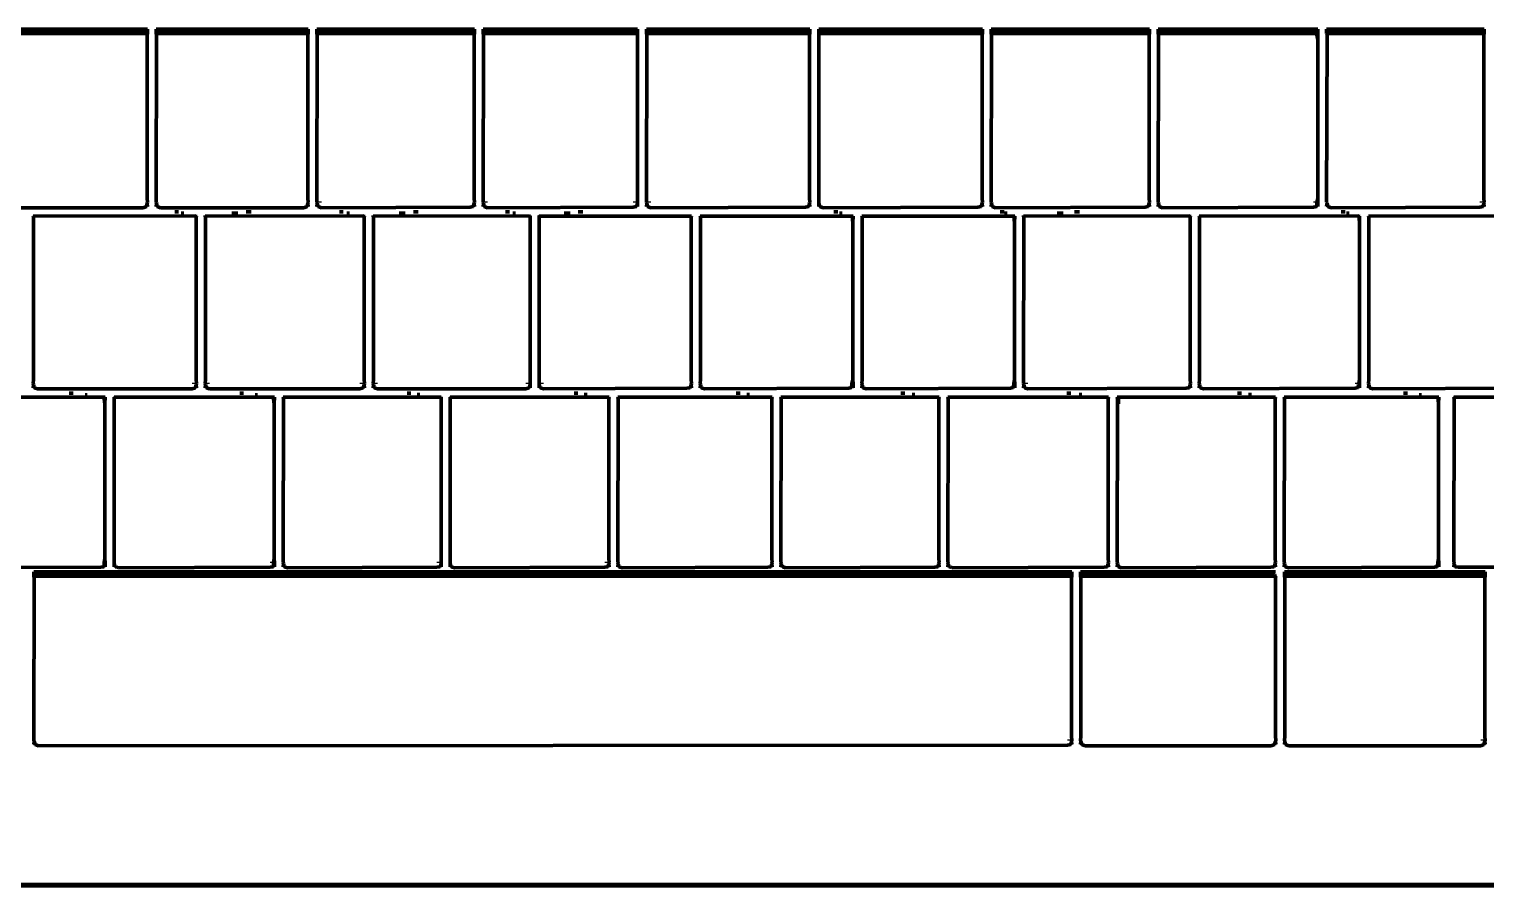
# Model space of a CAD drawing. Header units: millimetres. Extents: x 4307 to 31003, y 2809 to 20009.
# Drawn here: x 10047.6 to 10161.6, y 8685.8 to 8752.8 of the extents above; entities that cross this region are included whole.
import ezdxf

# ---------------------------------------------------------------- set-up
doc = ezdxf.new("R2010")
doc.units = ezdxf.units.MM
doc.layers.add('ProfileEdges', color=7, linetype='Continuous')

msp = doc.modelspace()

# ---------------------------------------------------------------- linework, layer by layer
for p, q in [((10044.33, 8738.96), (10056.74, 8738.96)), ((10056.82, 8739.29), (10056.74, 8739.29)), ((10056.74, 8738.96), (10056.82, 8738.96)), ((10057.59, 8739.29), (10057.51, 8739.29)), ((10057.51, 8738.96), (10057.59, 8738.96)), ((10057.59, 8738.96), (10069.31, 8738.96)), ((10069.31, 8738.96), (10069.4, 8738.96)), ((10070.43, 8739.29), (10070.08, 8739.29)), ((10070.08, 8738.96), (10070.17, 8738.96)), ((10070.17, 8738.96), (10082.07, 8738.92)), ((10082.32, 8738.96), (10082.41, 8738.96)), ((10083.44, 8739.29), (10083.09, 8739.29)), ((10083.09, 8738.96), (10083.18, 8738.96)), ((10083.18, 8738.96), (10094.84, 8738.92)), ((10095.1, 8739.29), (10094.84, 8739.29)), ((10095.09, 8738.96), (10095.18, 8738.96)), ((10096.21, 8739.29), (10095.87, 8739.29)), ((10095.87, 8738.96), (10095.95, 8738.96)), ((10095.95, 8738.96), (10108.32, 8738.92)), ((10108.66, 8739.29), (10108.58, 8739.29)), ((10108.58, 8738.96), (10108.66, 8738.96)), ((10109.43, 8739.29), (10109.35, 8739.29)), ((10109.35, 8738.96), (10109.43, 8738.96)), ((10109.43, 8738.96), (10121.81, 8738.92)), ((10122.16, 8739.29), (10122.07, 8739.29)), ((10122.07, 8738.96), (10122.16, 8738.96)), ((10122.93, 8739.29), (10122.84, 8739.29)), ((10122.84, 8738.96), (10122.93, 8738.96)), ((10122.93, 8738.96), (10134.89, 8738.92)), ((10135.23, 8739.29), (10135.14, 8739.29)), ((10135.14, 8738.96), (10135.23, 8738.96)), ((10136, 8739.29), (10135.92, 8739.29)), ((10135.92, 8738.96), (10136, 8738.96)), ((10136, 8738.96), (10148.08, 8738.92)), ((10148.33, 8739.29), (10148.08, 8739.29)), ((10148.42, 8739.29), (10148.33, 8739.29)), ((10148.33, 8738.96), (10148.42, 8738.96)), ((10149.19, 8739.29), (10149.1, 8739.29)), ((10149.1, 8738.96), (10149.19, 8738.96)), ((10149.19, 8738.96), (10161.08, 8738.92)), ((10161.42, 8739.29), (10161.08, 8739.29)), ((10161.34, 8738.96), (10161.42, 8738.96)), ((10047.95, 8725.12), (10047.87, 8725.12)), ((10047.87, 8724.79), (10047.95, 8724.79)), ((10047.95, 8724.79), (10060.57, 8724.79)), ((10060.66, 8725.12), (10060.31, 8725.12)), ((10060.57, 8724.79), (10060.66, 8724.79)), ((10061.68, 8725.12), (10061.34, 8725.12)), ((10061.34, 8724.79), (10061.43, 8724.79)), ((10061.43, 8724.79), (10073.71, 8724.79)), ((10073.8, 8725.12), (10073.45, 8725.12)), ((10073.71, 8724.79), (10073.8, 8724.79)), ((10074.82, 8725.12), (10074.48, 8725.12)), ((10074.48, 8724.79), (10074.57, 8724.79)), ((10074.57, 8724.79), (10086.69, 8724.79)), ((10086.78, 8725.12), (10086.43, 8725.12)), ((10086.69, 8724.79), (10086.78, 8724.79)), ((10087.8, 8725.12), (10087.46, 8725.12)), ((10087.46, 8724.79), (10087.55, 8724.79)), ((10087.55, 8724.79), (10099.04, 8724.75)), ((10099.39, 8725.12), (10099.3, 8725.12)), ((10099.3, 8724.79), (10099.39, 8724.79)), ((10100.07, 8724.79), (10100.16, 8724.79)), ((10100.16, 8724.79), (10111.7, 8724.75)), ((10111.91, 8724.8), (10112.04, 8724.79)), ((10112.04, 8725.12), (10111.95, 8725.12)), ((10112.81, 8725.12), (10112.73, 8725.12)), ((10112.73, 8724.79), (10112.81, 8724.79)), ((10112.81, 8724.79), (10124.35, 8724.75)), ((10124.56, 8724.8), (10124.69, 8724.79)), ((10124.69, 8725.12), (10124.61, 8725.12)), ((10125.72, 8725.12), (10125.38, 8725.12)), ((10125.38, 8724.79), (10125.46, 8724.79)), ((10125.46, 8724.79), (10138.1, 8724.75)), ((10138.44, 8725.12), (10138.35, 8725.12)), ((10138.35, 8724.79), (10138.44, 8724.79)), ((10139.21, 8725.12), (10139.12, 8725.12)), ((10139.12, 8724.79), (10139.21, 8724.79)), ((10139.21, 8724.79), (10151.34, 8724.75)), ((10151.61, 8725.12), (10151.34, 8725.12)), ((10151.56, 8724.8), (10151.68, 8724.79)), ((10151.68, 8725.12), (10151.61, 8725.12)), ((10152.46, 8725.12), (10152.37, 8725.12)), ((10152.37, 8724.79), (10152.46, 8724.79)), ((10152.46, 8724.79), (10164.06, 8724.75)), ((10053.51, 8711.13), (10053.43, 8711.13)), ((10066.67, 8711.13), (10066.41, 8711.13)), ((10066.75, 8711.13), (10066.67, 8711.13)), ((10079.81, 8711.13), (10079.47, 8711.13)), ((10092.94, 8711.13), (10092.6, 8711.13)), ((10093.71, 8711.13), (10093.62, 8711.13)), ((10105.71, 8711.13), (10105.62, 8711.13)), ((10106.48, 8711.13), (10106.39, 8711.13)), ((10118.77, 8711.13), (10118.68, 8711.13)), ((10119.54, 8711.13), (10119.45, 8711.13)), ((10132.03, 8711.13), (10131.94, 8711.13)), ((10145.09, 8711.13), (10145, 8711.13)), ((10157.87, 8711.13), (10157.79, 8711.13)), ((10159.05, 8711.13), (10159.14, 8711.13)), ((10053.17, 8710.79), (10053.43, 8710.79)), ((10053.43, 8710.79), (10053.51, 8710.79)), ((10054.2, 8710.79), (10054.28, 8710.79)), ((10066.41, 8710.79), (10066.67, 8710.79)), ((10066.67, 8710.79), (10066.75, 8710.79)), ((10067.44, 8710.79), (10067.52, 8710.79)), ((10067.52, 8710.79), (10067.78, 8710.79)), ((10079.47, 8710.79), (10079.73, 8710.79)), ((10079.73, 8710.79), (10079.81, 8710.79)), ((10080.5, 8710.79), (10080.58, 8710.79)), ((10080.58, 8710.79), (10080.84, 8710.79)), ((10092.6, 8710.79), (10092.85, 8710.79)), ((10092.85, 8710.79), (10092.94, 8710.79)), ((10093.62, 8710.79), (10093.71, 8710.79)), ((10093.71, 8710.79), (10093.97, 8710.79)), ((10105.37, 8710.79), (10105.62, 8710.79)), ((10105.62, 8710.79), (10105.71, 8710.79)), ((10106.39, 8710.79), (10106.48, 8710.79)), ((10118.43, 8710.79), (10118.68, 8710.79)), ((10118.68, 8710.79), (10118.77, 8710.79)), ((10119.45, 8710.79), (10119.54, 8710.79)), ((10131.68, 8710.79), (10131.94, 8710.79)), ((10131.94, 8710.79), (10132.03, 8710.79)), ((10132.71, 8710.79), (10132.8, 8710.79)), ((10132.8, 8710.79), (10133.05, 8710.79)), ((10144.74, 8710.79), (10145, 8710.79)), ((10145, 8710.79), (10145.09, 8710.79)), ((10145.77, 8710.79), (10145.86, 8710.79)), ((10145.86, 8710.79), (10146.11, 8710.79)), ((10157.53, 8710.79), (10157.68, 8710.79)), ((10157.74, 8710.81), (10157.87, 8710.79)), ((10159.05, 8710.79), (10159.14, 8710.79)), ((10159.14, 8710.79), (10159.39, 8710.79)), ((10047.93, 8696.87), (10048.02, 8696.87)), ((10048.02, 8696.87), (10128.82, 8696.84)), ((10129.16, 8697.21), (10128.82, 8697.21)), ((10129.07, 8696.87), (10129.16, 8696.87)), ((10129.84, 8696.87), (10129.93, 8696.87)), ((10129.93, 8696.87), (10145.03, 8696.87)), ((10145.12, 8697.21), (10145.03, 8697.21)), ((10145.03, 8696.87), (10145.12, 8696.87)), ((10145.8, 8696.87), (10145.89, 8696.87)), ((10145.89, 8696.87), (10161.41, 8696.87)), ((10161.5, 8697.21), (10161.16, 8697.21)), ((10161.41, 8696.87), (10161.5, 8696.87))]:
    msp.add_line(p, q)
at = {"layer": 'ProfileEdges', "lineweight": 211}
for p, q in [((10044.25, 8752.83), (10056.82, 8752.83)), ((10056.77, 8752.5), (10044.3, 8752.5)), ((10056.48, 8752.68), (10044.59, 8752.73)), ((10056.48, 8752.68), (10056.74, 8752.64)), ((10056.74, 8752.64), (10056.77, 8752.5)), ((10056.82, 8752.5), (10056.77, 8752.5)), ((10056.77, 8752.5), (10056.8, 8752.38)), ((10056.82, 8752.5), (10056.8, 8752.38)), ((10056.8, 8752.38), (10056.8, 8739.59)), ((10056.82, 8752.83), (10056.82, 8752.5)), ((10057.51, 8752.83), (10069.4, 8752.83)), ((10057.51, 8752.5), (10057.51, 8752.83)), ((10057.56, 8752.5), (10057.51, 8752.5)), ((10057.53, 8752.38), (10057.51, 8752.5)), ((10057.51, 8739.29), (10057.53, 8752.38)), ((10057.53, 8752.38), (10057.56, 8752.5)), ((10057.56, 8752.5), (10057.59, 8752.64)), ((10069.35, 8752.5), (10057.56, 8752.5)), ((10057.59, 8752.64), (10057.85, 8752.73)), ((10069.06, 8752.68), (10057.85, 8752.73)), ((10069.06, 8752.68), (10069.31, 8752.64)), ((10069.35, 8752.5), (10069.31, 8752.64)), ((10069.4, 8752.5), (10069.35, 8752.5)), ((10069.38, 8752.38), (10069.35, 8752.5)), ((10069.4, 8752.5), (10069.38, 8752.38)), ((10069.38, 8752.38), (10069.38, 8739.59)), ((10069.4, 8752.83), (10069.4, 8752.5)), ((10070.08, 8752.83), (10082.41, 8752.83)), ((10070.08, 8752.5), (10070.08, 8752.83)), ((10070.16, 8752.5), (10070.08, 8752.5)), ((10070.11, 8752.38), (10070.08, 8752.5)), ((10070.08, 8739.29), (10070.11, 8752.38)), ((10070.16, 8752.5), (10070.11, 8752.38)), ((10070.21, 8752.63), (10070.16, 8752.5)), ((10082.36, 8752.5), (10070.16, 8752.5)), ((10070.43, 8752.73), (10070.21, 8752.63)), ((10082.07, 8752.73), (10070.43, 8752.73)), ((10082.32, 8752.64), (10082.07, 8752.73)), ((10082.36, 8752.5), (10082.32, 8752.64)), ((10082.41, 8752.5), (10082.36, 8752.5)), ((10082.39, 8752.38), (10082.36, 8752.5)), ((10082.41, 8752.5), (10082.39, 8752.38)), ((10082.39, 8752.38), (10082.39, 8739.59)), ((10082.41, 8752.83), (10082.41, 8752.5)), ((10083.09, 8752.83), (10095.18, 8752.83)), ((10083.09, 8752.5), (10083.09, 8752.83)), ((10083.17, 8752.5), (10083.09, 8752.5)), ((10083.12, 8752.38), (10083.09, 8752.5)), ((10083.09, 8739.29), (10083.12, 8752.38)), ((10083.17, 8752.5), (10083.12, 8752.38)), ((10083.22, 8752.63), (10083.17, 8752.5)), ((10095.13, 8752.5), (10083.17, 8752.5)), ((10083.44, 8752.73), (10083.22, 8752.63)), ((10094.84, 8752.73), (10083.44, 8752.73)), ((10095.09, 8752.64), (10094.84, 8752.73)), ((10095.13, 8752.5), (10095.09, 8752.64)), ((10095.18, 8752.5), (10095.13, 8752.5)), ((10095.16, 8752.38), (10095.13, 8752.5)), ((10095.18, 8752.5), (10095.16, 8752.38)), ((10095.16, 8752.38), (10095.16, 8739.59)), ((10095.18, 8752.83), (10095.18, 8752.5)), ((10095.87, 8752.83), (10108.66, 8752.83)), ((10095.87, 8752.5), (10095.87, 8752.83)), ((10095.94, 8752.5), (10095.87, 8752.5)), ((10095.89, 8752.38), (10095.87, 8752.5)), ((10095.87, 8739.29), (10095.89, 8752.38)), ((10095.94, 8752.5), (10095.89, 8752.38)), ((10095.99, 8752.63), (10095.94, 8752.5)), ((10108.61, 8752.5), (10095.94, 8752.5)), ((10096.21, 8752.73), (10095.99, 8752.63)), ((10108.32, 8752.73), (10096.21, 8752.73)), ((10108.58, 8752.64), (10108.32, 8752.73)), ((10108.61, 8752.5), (10108.58, 8752.64)), ((10108.66, 8752.5), (10108.61, 8752.5)), ((10108.64, 8752.38), (10108.61, 8752.5)), ((10108.66, 8752.5), (10108.64, 8752.38)), ((10108.64, 8752.38), (10108.64, 8739.59)), ((10108.66, 8752.83), (10108.66, 8752.5)), ((10109.35, 8752.83), (10122.16, 8752.83)), ((10109.35, 8752.5), (10109.35, 8752.83)), ((10109.4, 8752.5), (10109.35, 8752.5)), ((10109.37, 8752.38), (10109.35, 8752.5)), ((10109.35, 8739.29), (10109.37, 8752.38)), ((10109.37, 8752.38), (10109.4, 8752.5)), ((10109.4, 8752.5), (10109.43, 8752.64)), ((10122.11, 8752.5), (10109.4, 8752.5)), ((10109.43, 8752.64), (10109.69, 8752.73)), ((10121.81, 8752.73), (10109.69, 8752.73)), ((10122.07, 8752.64), (10121.81, 8752.73)), ((10122.07, 8752.64), (10122.11, 8752.5)), ((10122.16, 8752.5), (10122.11, 8752.5)), ((10122.11, 8752.5), (10122.14, 8752.38)), ((10122.16, 8752.5), (10122.14, 8752.38)), ((10122.14, 8752.38), (10122.14, 8739.59)), ((10122.16, 8752.83), (10122.16, 8752.5)), ((10122.84, 8752.83), (10135.23, 8752.83)), ((10122.84, 8752.5), (10122.84, 8752.83)), ((10122.91, 8752.5), (10122.84, 8752.5)), ((10122.86, 8752.38), (10122.84, 8752.5)), ((10122.84, 8739.29), (10122.86, 8752.38)), ((10122.91, 8752.5), (10122.86, 8752.38)), ((10122.97, 8752.63), (10122.91, 8752.5)), ((10135.18, 8752.5), (10122.91, 8752.5)), ((10123.18, 8752.73), (10122.97, 8752.63)), ((10134.89, 8752.73), (10123.18, 8752.73)), ((10135.14, 8752.64), (10134.89, 8752.73)), ((10135.18, 8752.5), (10135.14, 8752.64)), ((10135.23, 8752.5), (10135.18, 8752.5)), ((10135.21, 8752.38), (10135.18, 8752.5)), ((10135.23, 8752.5), (10135.21, 8752.38)), ((10135.21, 8752.38), (10135.21, 8739.59)), ((10135.23, 8752.83), (10135.23, 8752.5)), ((10135.92, 8752.83), (10148.42, 8752.83)), ((10135.92, 8752.5), (10135.92, 8752.83)), ((10135.97, 8752.5), (10135.92, 8752.5)), ((10135.94, 8752.38), (10135.92, 8752.5)), ((10135.97, 8752.5), (10135.94, 8752.38)), ((10135.94, 8752.38), (10135.94, 8752)), ((10136, 8752.64), (10135.97, 8752.5)), ((10148.31, 8752.5), (10135.97, 8752.5)), ((10136.26, 8752.73), (10136, 8752.64)), ((10148.08, 8752.68), (10136.26, 8752.73)), ((10148.29, 8752.63), (10148.08, 8752.68)), ((10148.31, 8752.5), (10148.29, 8752.63)), ((10148.33, 8752.4), (10148.31, 8752.5)), ((10148.42, 8752.5), (10148.31, 8752.5)), ((10148.33, 8752.4), (10148.4, 8752)), ((10148.4, 8752), (10148.42, 8752.5)), ((10148.42, 8752.83), (10148.42, 8752.5)), ((10149.1, 8752.83), (10149.1, 8752.5)), ((10149.1, 8752.83), (10161.42, 8752.83)), ((10149.13, 8752.38), (10149.1, 8752.5)), ((10149.18, 8752.5), (10149.1, 8752.5)), ((10149.1, 8739.29), (10149.13, 8752.38)), ((10149.18, 8752.5), (10149.13, 8752.38)), ((10149.23, 8752.63), (10149.18, 8752.5)), ((10161.37, 8752.5), (10149.18, 8752.5)), ((10149.45, 8752.73), (10149.23, 8752.63)), ((10161.08, 8752.73), (10149.45, 8752.73)), ((10161.08, 8752.73), (10161.34, 8752.64)), ((10161.37, 8752.5), (10161.34, 8752.64)), ((10161.42, 8752.5), (10161.37, 8752.5)), ((10161.4, 8752.38), (10161.37, 8752.5)), ((10161.42, 8752.5), (10161.4, 8752.38)), ((10161.4, 8752.38), (10161.4, 8739.59)), ((10161.42, 8752.5), (10161.42, 8752.83)), ((10135.92, 8739.29), (10135.94, 8752)), ((10148.4, 8752), (10148.4, 8739.59)), ((10056.8, 8739.59), (10056.82, 8739.29)), ((10069.38, 8739.59), (10069.4, 8739.29)), ((10082.39, 8739.59), (10082.41, 8739.29)), ((10095.16, 8739.59), (10095.18, 8739.29)), ((10108.64, 8739.59), (10108.66, 8739.29)), ((10122.14, 8739.59), (10122.16, 8739.29)), ((10135.21, 8739.59), (10135.23, 8739.29)), ((10148.4, 8739.59), (10148.33, 8739.29)), ((10148.4, 8739.59), (10148.42, 8739.29)), ((10161.4, 8739.59), (10161.42, 8739.29)), ((10056.48, 8738.86), (10044.59, 8738.86)), ((10056.74, 8738.96), (10056.48, 8738.86)), ((10056.74, 8738.96), (10056.8, 8739.22)), ((10056.82, 8739.29), (10056.8, 8739.22)), ((10056.82, 8738.96), (10056.8, 8739.22)), ((10057.53, 8739.22), (10057.51, 8739.29)), ((10057.53, 8739.22), (10057.51, 8738.96)), ((10057.53, 8739.22), (10057.59, 8738.96)), ((10057.59, 8738.96), (10057.85, 8738.86)), ((10069.06, 8738.86), (10057.85, 8738.86)), ((10058.95, 8738.54), (10059.25, 8738.54)), ((10059.66, 8738.44), (10059.45, 8738.44)), ((10063.88, 8738.44), (10063.41, 8738.44)), ((10064.55, 8738.54), (10064.93, 8738.54)), ((10069.31, 8738.96), (10069.06, 8738.86)), ((10069.31, 8738.96), (10069.38, 8739.22)), ((10069.4, 8739.29), (10069.38, 8739.22)), ((10069.4, 8738.96), (10069.38, 8739.22)), ((10070.08, 8739.29), (10070.11, 8739.22)), ((10070.11, 8739.22), (10070.08, 8738.96)), ((10070.11, 8739.22), (10070.17, 8738.96)), ((10070.17, 8738.96), (10070.43, 8738.86)), ((10082.07, 8738.92), (10070.43, 8738.86)), ((10071.84, 8738.54), (10072.14, 8738.54)), ((10072.63, 8738.44), (10072.41, 8738.44)), ((10076.98, 8738.44), (10076.51, 8738.44)), ((10077.63, 8738.54), (10078.01, 8738.54)), ((10082.32, 8738.96), (10082.07, 8738.92)), ((10082.32, 8738.96), (10082.39, 8739.22)), ((10082.41, 8739.29), (10082.39, 8739.22)), ((10082.41, 8738.96), (10082.39, 8739.22)), ((10083.12, 8739.22), (10083.09, 8739.29)), ((10083.09, 8738.96), (10083.12, 8739.22)), ((10083.12, 8739.22), (10083.18, 8738.96)), ((10083.44, 8738.86), (10083.18, 8738.96)), ((10094.84, 8738.92), (10083.44, 8738.86)), ((10084.83, 8738.54), (10085.14, 8738.54)), ((10085.62, 8738.44), (10085.4, 8738.44)), ((10089.89, 8738.44), (10089.42, 8738.44)), ((10090.52, 8738.54), (10090.9, 8738.54)), ((10095.09, 8738.96), (10094.84, 8738.92)), ((10095.09, 8738.96), (10095.16, 8739.22)), ((10095.18, 8739.29), (10095.16, 8739.22)), ((10095.18, 8738.96), (10095.16, 8739.22)), ((10095.87, 8739.29), (10095.89, 8739.22)), ((10095.89, 8739.22), (10095.87, 8738.96)), ((10095.95, 8738.96), (10095.89, 8739.22)), ((10096.21, 8738.86), (10095.95, 8738.96)), ((10108.32, 8738.92), (10096.21, 8738.86)), ((10108.58, 8738.96), (10108.32, 8738.92)), ((10108.58, 8738.96), (10108.64, 8739.22)), ((10108.64, 8739.22), (10108.66, 8739.29)), ((10108.66, 8738.96), (10108.64, 8739.22)), ((10109.37, 8739.22), (10109.35, 8739.29)), ((10109.35, 8738.96), (10109.37, 8739.22)), ((10109.37, 8739.22), (10109.43, 8738.96)), ((10109.69, 8738.86), (10109.43, 8738.96)), ((10121.81, 8738.92), (10109.69, 8738.86)), ((10110.54, 8738.54), (10110.84, 8738.54)), ((10111.19, 8738.44), (10110.98, 8738.44)), ((10122.07, 8738.96), (10121.81, 8738.92)), ((10122.07, 8738.96), (10122.14, 8739.22)), ((10122.16, 8739.29), (10122.14, 8739.22)), ((10122.16, 8738.96), (10122.14, 8739.22)), ((10122.84, 8739.29), (10122.86, 8739.22)), ((10122.86, 8739.22), (10122.84, 8738.96)), ((10122.86, 8739.22), (10122.93, 8738.96)), ((10122.93, 8738.96), (10123.18, 8738.86)), ((10134.89, 8738.92), (10123.18, 8738.86)), ((10123.56, 8738.54), (10123.87, 8738.54)), ((10124.11, 8738.44), (10123.89, 8738.44)), ((10128.48, 8738.44), (10128.01, 8738.44)), ((10129.38, 8738.54), (10129.76, 8738.54)), ((10135.14, 8738.96), (10134.89, 8738.92)), ((10135.14, 8738.96), (10135.21, 8739.22)), ((10135.23, 8739.29), (10135.21, 8739.22)), ((10135.23, 8738.96), (10135.21, 8739.22)), ((10135.94, 8739.22), (10135.92, 8739.29)), ((10135.92, 8738.96), (10135.94, 8739.22)), ((10136, 8738.96), (10135.94, 8739.22)), ((10136.26, 8738.86), (10136, 8738.96)), ((10148.08, 8738.92), (10136.26, 8738.86)), ((10148.33, 8738.96), (10148.08, 8738.92)), ((10148.33, 8739.29), (10148.33, 8738.96)), ((10148.42, 8738.96), (10148.42, 8739.29)), ((10149.13, 8739.22), (10149.1, 8739.29)), ((10149.1, 8738.96), (10149.13, 8739.22)), ((10149.19, 8738.96), (10149.13, 8739.22)), ((10149.45, 8738.86), (10149.19, 8738.96)), ((10161.08, 8738.92), (10149.45, 8738.86)), ((10150.23, 8738.54), (10150.54, 8738.54)), ((10150.87, 8738.44), (10150.66, 8738.44)), ((10161.34, 8738.96), (10161.08, 8738.92)), ((10161.34, 8738.96), (10161.4, 8739.22)), ((10161.42, 8739.29), (10161.4, 8739.22)), ((10161.42, 8738.96), (10161.4, 8739.22)), ((10047.94, 8738.21), (10047.87, 8738.21)), ((10047.89, 8738.09), (10047.87, 8738.21)), ((10047.94, 8738.21), (10047.89, 8738.09)), ((10047.89, 8738.09), (10047.89, 8725.42)), ((10060.6, 8738.22), (10047.94, 8738.21)), ((10060.63, 8738.09), (10060.6, 8738.22)), ((10060.66, 8738.21), (10060.6, 8738.22)), ((10060.66, 8738.21), (10060.63, 8738.09)), ((10060.63, 8738.09), (10060.63, 8725.42)), ((10061.34, 8738.21), (10061.34, 8738.26)), ((10061.41, 8738.21), (10061.34, 8738.21)), ((10061.36, 8738.09), (10061.34, 8738.21)), ((10061.41, 8738.21), (10061.36, 8738.09)), ((10061.36, 8738.09), (10061.36, 8725.42)), ((10061.44, 8738.27), (10061.41, 8738.21)), ((10073.74, 8738.22), (10061.41, 8738.21)), ((10073.77, 8738.09), (10073.74, 8738.22)), ((10073.8, 8738.21), (10073.74, 8738.22)), ((10073.8, 8738.21), (10073.77, 8738.09)), ((10073.77, 8738.09), (10073.77, 8725.42)), ((10074.48, 8738.21), (10074.48, 8738.27)), ((10074.55, 8738.21), (10074.48, 8738.21)), ((10074.5, 8738.09), (10074.48, 8738.21)), ((10074.55, 8738.21), (10074.5, 8738.09)), ((10074.5, 8738.09), (10074.5, 8725.42)), ((10074.58, 8738.27), (10074.55, 8738.21)), ((10086.72, 8738.22), (10074.55, 8738.21)), ((10086.76, 8738.09), (10086.72, 8738.22)), ((10086.78, 8738.21), (10086.72, 8738.22)), ((10086.78, 8738.21), (10086.76, 8738.09)), ((10086.76, 8738.09), (10086.76, 8725.42)), ((10087.46, 8738.21), (10087.46, 8738.27)), ((10087.51, 8738.21), (10087.46, 8738.21)), ((10087.48, 8738.09), (10087.46, 8738.21)), ((10087.46, 8725.12), (10087.48, 8738.09)), ((10087.48, 8738.09), (10087.51, 8738.21)), ((10087.51, 8738.21), (10087.53, 8738.27)), ((10099.34, 8738.21), (10087.51, 8738.21)), ((10099.34, 8738.21), (10099.37, 8738.09)), ((10099.39, 8738.21), (10099.34, 8738.21)), ((10099.39, 8738.21), (10099.37, 8738.09)), ((10099.37, 8738.09), (10099.37, 8725.42)), ((10100.12, 8738.21), (10100.07, 8738.21)), ((10100.09, 8738.09), (10100.07, 8738.21)), ((10100.09, 8738.09), (10100.12, 8738.21)), ((10100.09, 8738.09), (10100.09, 8725.42)), ((10111.97, 8738.21), (10100.12, 8738.21)), ((10111.97, 8738.21), (10112.02, 8737.71)), ((10112.04, 8738.21), (10111.97, 8738.21)), ((10112.04, 8738.21), (10112.02, 8737.71)), ((10112.02, 8725.42), (10112.02, 8737.71)), ((10112.78, 8738.21), (10112.73, 8738.21)), ((10112.75, 8738.09), (10112.73, 8738.21)), ((10112.75, 8738.09), (10112.78, 8738.21)), ((10112.75, 8738.09), (10112.75, 8725.42)), ((10124.62, 8738.21), (10112.78, 8738.21)), ((10124.62, 8738.21), (10124.62, 8738.24)), ((10124.69, 8738.21), (10124.62, 8738.21)), ((10124.67, 8737.71), (10124.62, 8738.21)), ((10124.69, 8738.21), (10124.67, 8737.71)), ((10124.67, 8725.42), (10124.67, 8737.71)), ((10125.38, 8738.21), (10125.38, 8738.25)), ((10125.43, 8738.21), (10125.38, 8738.21)), ((10125.4, 8738.09), (10125.38, 8738.21)), ((10125.38, 8725.12), (10125.4, 8738.09)), ((10125.4, 8738.09), (10125.43, 8738.21)), ((10125.43, 8738.21), (10125.44, 8738.26)), ((10138.38, 8738.22), (10125.43, 8738.21)), ((10138.42, 8738.09), (10138.38, 8738.22)), ((10138.44, 8738.21), (10138.38, 8738.22)), ((10138.44, 8738.21), (10138.42, 8738.09)), ((10138.42, 8738.09), (10138.42, 8725.42)), ((10139.2, 8738.21), (10139.12, 8738.21)), ((10139.14, 8738.09), (10139.12, 8738.21)), ((10139.2, 8738.21), (10139.14, 8738.09)), ((10139.14, 8738.09), (10139.14, 8725.42)), ((10151.61, 8738.23), (10139.2, 8738.21)), ((10151.61, 8738.23), (10151.66, 8737.71)), ((10151.68, 8738.21), (10151.61, 8738.23)), ((10151.68, 8738.21), (10151.66, 8737.71)), ((10151.66, 8725.42), (10151.66, 8737.71)), ((10152.44, 8738.21), (10152.37, 8738.21)), ((10152.39, 8738.09), (10152.37, 8738.21)), ((10152.44, 8738.21), (10152.39, 8738.09)), ((10152.39, 8738.09), (10152.39, 8725.42)), ((10164.33, 8738.22), (10152.44, 8738.21)), ((10047.87, 8725.12), (10047.89, 8725.42)), ((10047.89, 8725.05), (10047.87, 8725.12)), ((10047.87, 8724.79), (10047.89, 8725.05)), ((10047.89, 8725.05), (10047.95, 8724.79)), ((10047.95, 8724.79), (10048.21, 8724.69)), ((10060.31, 8724.69), (10048.21, 8724.69)), ((10060.31, 8724.69), (10060.57, 8724.79)), ((10060.63, 8725.05), (10060.57, 8724.79)), ((10060.63, 8725.42), (10060.66, 8725.12)), ((10060.66, 8725.12), (10060.63, 8725.05)), ((10060.66, 8724.79), (10060.63, 8725.05)), ((10061.34, 8725.12), (10061.36, 8725.42)), ((10061.36, 8725.05), (10061.34, 8725.12)), ((10061.34, 8724.79), (10061.36, 8725.05)), ((10061.36, 8725.05), (10061.43, 8724.79)), ((10061.43, 8724.79), (10061.68, 8724.69)), ((10073.45, 8724.69), (10061.68, 8724.69)), ((10073.71, 8724.79), (10073.45, 8724.69)), ((10073.77, 8725.05), (10073.71, 8724.79)), ((10073.77, 8725.42), (10073.8, 8725.12)), ((10073.8, 8725.12), (10073.77, 8725.05)), ((10073.8, 8724.79), (10073.77, 8725.05)), ((10074.48, 8725.12), (10074.5, 8725.42)), ((10074.5, 8725.05), (10074.48, 8725.12)), ((10074.48, 8724.79), (10074.5, 8725.05)), ((10074.5, 8725.05), (10074.57, 8724.79)), ((10074.57, 8724.79), (10074.82, 8724.69)), ((10086.43, 8724.69), (10074.82, 8724.69)), ((10086.43, 8724.69), (10086.69, 8724.79)), ((10086.76, 8725.05), (10086.69, 8724.79)), ((10086.76, 8725.42), (10086.78, 8725.12)), ((10086.78, 8725.12), (10086.76, 8725.05)), ((10086.78, 8724.79), (10086.76, 8725.05)), ((10087.46, 8725.12), (10087.48, 8725.05)), ((10087.48, 8725.05), (10087.46, 8724.79)), ((10087.55, 8724.79), (10087.48, 8725.05)), ((10087.55, 8724.79), (10087.8, 8724.69)), ((10099.04, 8724.75), (10087.8, 8724.69)), ((10099.04, 8724.75), (10099.3, 8724.79)), ((10099.37, 8725.05), (10099.3, 8724.79)), ((10099.37, 8725.42), (10099.39, 8725.12)), ((10099.37, 8725.05), (10099.39, 8725.12)), ((10099.39, 8724.79), (10099.37, 8725.05)), ((10100.07, 8725.12), (10100.09, 8725.42)), ((10100.09, 8725.05), (10100.07, 8725.12)), ((10100.07, 8724.79), (10100.09, 8725.05)), ((10100.09, 8725.05), (10100.16, 8724.79)), ((10100.16, 8724.79), (10100.41, 8724.69)), ((10111.7, 8724.75), (10100.41, 8724.69)), ((10111.7, 8724.75), (10111.91, 8724.8)), ((10111.95, 8725.03), (10111.91, 8724.8)), ((10111.95, 8725.12), (10112.02, 8725.42)), ((10111.95, 8725.03), (10111.95, 8725.12)), ((10112.02, 8725.42), (10112.04, 8725.12)), ((10112.04, 8724.79), (10112.04, 8725.12)), ((10112.73, 8725.12), (10112.75, 8725.42)), ((10112.75, 8725.05), (10112.73, 8725.12)), ((10112.75, 8725.05), (10112.73, 8724.79)), ((10112.75, 8725.05), (10112.81, 8724.79)), ((10112.81, 8724.79), (10113.07, 8724.69)), ((10124.35, 8724.75), (10113.07, 8724.69)), ((10124.35, 8724.75), (10124.56, 8724.8)), ((10124.61, 8725.03), (10124.56, 8724.8)), ((10124.61, 8725.12), (10124.67, 8725.42)), ((10124.61, 8725.03), (10124.61, 8725.12)), ((10124.67, 8725.42), (10124.69, 8725.12)), ((10124.69, 8724.79), (10124.69, 8725.12)), ((10125.4, 8725.05), (10125.38, 8725.12)), ((10125.38, 8724.79), (10125.4, 8725.05)), ((10125.46, 8724.79), (10125.4, 8725.05)), ((10125.72, 8724.69), (10125.46, 8724.79)), ((10138.1, 8724.75), (10125.72, 8724.69)), ((10138.35, 8724.79), (10138.1, 8724.75)), ((10138.35, 8724.79), (10138.42, 8725.05)), ((10138.42, 8725.42), (10138.44, 8725.12)), ((10138.42, 8725.05), (10138.44, 8725.12)), ((10138.44, 8724.79), (10138.42, 8725.05)), ((10139.12, 8725.12), (10139.14, 8725.42)), ((10139.14, 8725.05), (10139.12, 8725.12)), ((10139.12, 8724.79), (10139.14, 8725.05)), ((10139.14, 8725.05), (10139.21, 8724.79)), ((10139.21, 8724.79), (10139.47, 8724.69)), ((10151.34, 8724.75), (10139.47, 8724.69)), ((10151.34, 8724.75), (10151.56, 8724.8)), ((10151.6, 8725.03), (10151.56, 8724.8)), ((10151.6, 8725.03), (10151.61, 8725.12)), ((10151.61, 8725.12), (10151.66, 8725.42)), ((10151.66, 8725.42), (10151.68, 8725.12)), ((10151.68, 8724.79), (10151.68, 8725.12)), ((10152.37, 8725.12), (10152.39, 8725.42)), ((10152.39, 8725.05), (10152.37, 8725.12)), ((10152.37, 8724.79), (10152.39, 8725.05)), ((10152.39, 8725.05), (10152.46, 8724.79)), ((10152.46, 8724.79), (10152.71, 8724.69)), ((10164.06, 8724.75), (10152.71, 8724.69)), ((10053.4, 8724.05), (10040.99, 8724.04)), ((10050.69, 8724.37), (10051, 8724.37)), ((10052.11, 8724.22), (10051.94, 8724.22)), ((10053.4, 8724.05), (10053.43, 8723.93)), ((10053.51, 8724.04), (10053.4, 8724.05)), ((10053.43, 8723.93), (10053.49, 8723.54)), ((10053.51, 8724.04), (10053.49, 8723.54)), ((10053.49, 8723.54), (10053.49, 8711.43)), ((10054.27, 8724.04), (10054.2, 8724.04)), ((10054.22, 8723.92), (10054.2, 8724.04)), ((10054.2, 8711.13), (10054.22, 8723.92)), ((10054.27, 8724.04), (10054.22, 8723.92)), ((10066.64, 8724.05), (10054.27, 8724.04)), ((10064.04, 8724.37), (10064.34, 8724.37)), ((10065.42, 8724.22), (10065.24, 8724.22)), ((10066.64, 8724.05), (10066.67, 8723.93)), ((10066.75, 8724.04), (10066.64, 8724.05)), ((10066.67, 8723.93), (10066.73, 8723.54)), ((10066.75, 8724.04), (10066.73, 8723.54)), ((10066.73, 8723.54), (10066.73, 8711.43)), ((10067.46, 8723.92), (10067.44, 8724.04)), ((10067.49, 8724.04), (10067.44, 8724.04)), ((10067.44, 8711.13), (10067.46, 8723.92)), ((10067.46, 8723.92), (10067.49, 8724.04)), ((10079.76, 8724.04), (10067.49, 8724.04)), ((10077.13, 8724.37), (10077.44, 8724.37)), ((10078.13, 8724.27), (10077.92, 8724.27)), ((10079.76, 8724.04), (10079.79, 8723.92)), ((10079.81, 8724.04), (10079.76, 8724.04)), ((10079.81, 8724.04), (10079.79, 8723.92)), ((10079.79, 8723.92), (10079.79, 8711.43)), ((10080.57, 8724.04), (10080.5, 8724.04)), ((10080.52, 8723.92), (10080.5, 8724.04)), ((10080.5, 8711.13), (10080.52, 8723.92)), ((10080.57, 8724.04), (10080.52, 8723.92)), ((10092.89, 8724.04), (10080.57, 8724.04)), ((10090.2, 8724.37), (10090.5, 8724.37)), ((10091.22, 8724.27), (10091, 8724.27)), ((10092.89, 8724.04), (10092.92, 8723.92)), ((10092.94, 8724.04), (10092.89, 8724.04)), ((10092.94, 8724.04), (10092.92, 8723.92)), ((10092.92, 8723.92), (10092.92, 8711.43)), ((10093.65, 8723.92), (10093.62, 8724.04)), ((10093.68, 8724.04), (10093.62, 8724.04)), ((10093.62, 8711.13), (10093.65, 8723.92)), ((10093.65, 8723.92), (10093.68, 8724.04)), ((10105.66, 8724.04), (10093.68, 8724.04)), ((10102.89, 8724.37), (10103.2, 8724.37)), ((10103.93, 8724.27), (10103.72, 8724.27)), ((10105.66, 8724.04), (10105.69, 8723.92)), ((10105.71, 8724.04), (10105.66, 8724.04)), ((10105.71, 8724.04), (10105.69, 8723.92)), ((10105.69, 8723.92), (10105.69, 8711.43)), ((10106.42, 8723.92), (10106.39, 8724.04)), ((10106.45, 8724.04), (10106.39, 8724.04)), ((10106.39, 8711.13), (10106.42, 8723.92)), ((10106.42, 8723.92), (10106.45, 8724.04)), ((10118.72, 8724.04), (10106.45, 8724.04)), ((10115.77, 8724.37), (10116.08, 8724.37)), ((10116.87, 8724.27), (10116.65, 8724.27)), ((10118.72, 8724.04), (10118.75, 8723.92)), ((10118.77, 8724.04), (10118.72, 8724.04)), ((10118.77, 8724.04), (10118.75, 8723.92)), ((10118.75, 8723.92), (10118.75, 8711.43)), ((10119.5, 8724.04), (10119.45, 8724.04)), ((10119.48, 8723.92), (10119.45, 8724.04)), ((10119.45, 8711.13), (10119.48, 8723.54)), ((10119.48, 8723.92), (10119.5, 8724.04)), ((10119.48, 8723.54), (10119.48, 8723.92)), ((10131.98, 8724.04), (10119.5, 8724.04)), ((10128.76, 8724.37), (10129.07, 8724.37)), ((10129.93, 8724.27), (10129.72, 8724.27)), ((10131.98, 8724.04), (10132.01, 8723.92)), ((10132.03, 8724.04), (10131.98, 8724.04)), ((10132.03, 8724.04), (10132.01, 8723.92)), ((10132.01, 8723.92), (10132.01, 8711.43)), ((10132.73, 8723.92), (10132.71, 8724.04)), ((10132.76, 8724.04), (10132.71, 8724.04)), ((10132.71, 8711.13), (10132.73, 8723.92)), ((10132.73, 8723.92), (10132.76, 8724.04)), ((10132.8, 8724.04), (10132.76, 8724.04)), ((10145.04, 8724.04), (10132.8, 8724.04)), ((10132.8, 8723.53), (10132.8, 8724.04)), ((10142.13, 8724.37), (10142.43, 8724.37)), ((10143.21, 8724.27), (10142.99, 8724.27)), ((10145.07, 8723.92), (10145.04, 8724.04)), ((10145.09, 8724.04), (10145.04, 8724.04)), ((10145.09, 8724.04), (10145.07, 8723.92)), ((10145.07, 8723.92), (10145.07, 8711.43)), ((10145.79, 8723.92), (10145.77, 8724.04)), ((10145.82, 8724.04), (10145.77, 8724.04)), ((10145.77, 8711.13), (10145.79, 8723.92)), ((10145.79, 8723.92), (10145.82, 8724.04)), ((10157.8, 8724.05), (10145.82, 8724.04)), ((10155.12, 8724.37), (10155.42, 8724.37)), ((10156.51, 8724.22), (10156.33, 8724.22)), ((10157.8, 8724.05), (10157.85, 8723.54)), ((10157.87, 8724.04), (10157.8, 8724.05)), ((10157.87, 8724.04), (10157.85, 8723.54)), ((10157.85, 8723.54), (10157.85, 8711.43)), ((10159.12, 8724.04), (10159.05, 8724.04)), ((10159.05, 8724.04), (10159.07, 8723.92)), ((10159.07, 8723.92), (10159.05, 8711.13)), ((10159.12, 8724.04), (10159.07, 8723.92)), ((10193.65, 8724.04), (10159.12, 8724.04)), ((10053.49, 8711.43), (10053.43, 8711.13)), ((10053.43, 8710.79), (10053.43, 8711.13)), ((10053.49, 8711.43), (10053.51, 8711.13)), ((10053.51, 8710.79), (10053.51, 8711.13)), ((10054.22, 8711.05), (10054.2, 8711.13)), ((10054.2, 8710.79), (10054.22, 8711.05)), ((10054.28, 8710.79), (10054.22, 8711.05)), ((10066.73, 8711.43), (10066.67, 8711.13)), ((10066.67, 8711.13), (10066.67, 8710.79)), ((10066.73, 8711.43), (10066.75, 8711.13)), ((10066.75, 8710.79), (10066.75, 8711.13)), ((10067.46, 8711.05), (10067.44, 8711.13)), ((10067.44, 8710.79), (10067.46, 8711.05)), ((10067.46, 8711.05), (10067.52, 8710.79)), ((10079.73, 8710.79), (10079.79, 8711.05)), ((10079.79, 8711.43), (10079.81, 8711.13)), ((10079.81, 8711.13), (10079.79, 8711.05)), ((10079.81, 8710.79), (10079.79, 8711.05)), ((10080.5, 8711.13), (10080.52, 8711.05)), ((10080.52, 8711.05), (10080.5, 8710.79)), ((10080.52, 8711.05), (10080.58, 8710.79)), ((10092.85, 8710.79), (10092.92, 8711.05)), ((10092.92, 8711.43), (10092.94, 8711.13)), ((10092.92, 8711.05), (10092.94, 8711.13)), ((10092.94, 8710.79), (10092.92, 8711.05)), ((10093.62, 8711.13), (10093.65, 8711.05)), ((10093.65, 8711.05), (10093.62, 8710.79)), ((10093.65, 8711.05), (10093.71, 8710.79)), ((10105.62, 8710.79), (10105.69, 8711.05)), ((10105.69, 8711.43), (10105.71, 8711.13)), ((10105.71, 8711.13), (10105.69, 8711.05)), ((10105.71, 8710.79), (10105.69, 8711.05)), ((10106.42, 8711.05), (10106.39, 8711.13)), ((10106.39, 8710.79), (10106.42, 8711.05)), ((10106.42, 8711.05), (10106.48, 8710.79)), ((10118.68, 8710.79), (10118.75, 8711.05)), ((10118.75, 8711.43), (10118.77, 8711.13)), ((10118.75, 8711.05), (10118.77, 8711.13)), ((10118.77, 8710.79), (10118.75, 8711.05)), ((10119.45, 8711.13), (10119.48, 8711.05)), ((10119.48, 8711.05), (10119.45, 8710.79)), ((10119.54, 8710.79), (10119.48, 8711.05)), ((10131.94, 8710.79), (10132.01, 8711.05)), ((10132.01, 8711.43), (10132.03, 8711.13)), ((10132.01, 8711.05), (10132.03, 8711.13)), ((10132.03, 8710.79), (10132.01, 8711.05)), ((10132.73, 8711.05), (10132.71, 8711.13)), ((10132.71, 8710.79), (10132.73, 8711.05)), ((10132.73, 8711.05), (10132.8, 8710.79)), ((10145, 8710.79), (10145.07, 8711.05)), ((10145.09, 8711.13), (10145.07, 8711.43)), ((10145.07, 8711.05), (10145.09, 8711.13)), ((10145.09, 8710.79), (10145.07, 8711.05)), ((10145.79, 8711.05), (10145.77, 8711.13)), ((10145.77, 8710.79), (10145.79, 8711.05)), ((10145.79, 8711.05), (10145.86, 8710.79)), ((10157.74, 8710.81), (10157.79, 8711.04)), ((10157.85, 8711.43), (10157.79, 8711.13)), ((10157.79, 8711.13), (10157.79, 8711.04)), ((10157.85, 8711.43), (10157.87, 8711.13)), ((10157.87, 8710.79), (10157.87, 8711.13)), ((10159.07, 8711.05), (10159.05, 8711.13)), ((10159.05, 8710.79), (10159.07, 8711.05)), ((10159.07, 8711.05), (10159.14, 8710.79)), ((10053.17, 8710.75), (10041.28, 8710.7)), ((10047.93, 8710.38), (10129.16, 8710.38)), ((10047.93, 8710.04), (10047.93, 8710.38)), ((10048.01, 8710.04), (10047.93, 8710.04)), ((10047.95, 8709.92), (10047.93, 8710.04)), ((10047.93, 8697.21), (10047.95, 8709.92)), ((10048.01, 8710.04), (10047.95, 8709.92)), ((10048.06, 8710.17), (10048.01, 8710.04)), ((10129.11, 8710.04), (10048.01, 8710.04)), ((10048.28, 8710.28), (10048.06, 8710.17)), ((10128.82, 8710.28), (10048.28, 8710.28)), ((10053.43, 8710.79), (10053.17, 8710.75)), ((10054.28, 8710.79), (10054.39, 8710.79)), ((10054.54, 8710.7), (10054.39, 8710.79)), ((10066.41, 8710.75), (10054.54, 8710.7)), ((10066.67, 8710.79), (10066.41, 8710.75)), ((10067.78, 8710.7), (10067.52, 8710.79)), ((10079.47, 8710.75), (10067.78, 8710.7)), ((10079.73, 8710.79), (10079.47, 8710.75)), ((10080.84, 8710.7), (10080.58, 8710.79)), ((10092.6, 8710.75), (10080.84, 8710.7)), ((10092.85, 8710.79), (10092.6, 8710.75)), ((10093.71, 8710.79), (10093.97, 8710.7)), ((10105.37, 8710.75), (10093.97, 8710.7)), ((10105.37, 8710.75), (10105.62, 8710.79)), ((10106.48, 8710.79), (10106.58, 8710.79)), ((10106.58, 8710.79), (10106.74, 8710.7)), ((10118.43, 8710.75), (10106.74, 8710.7)), ((10118.43, 8710.75), (10118.68, 8710.79)), ((10119.54, 8710.79), (10119.65, 8710.79)), ((10119.8, 8710.7), (10119.65, 8710.79)), ((10131.68, 8710.75), (10119.8, 8710.7)), ((10128.82, 8710.28), (10129.07, 8710.19)), ((10129.07, 8710.19), (10129.11, 8710.04)), ((10129.16, 8710.04), (10129.11, 8710.04)), ((10129.11, 8710.04), (10129.14, 8709.92)), ((10129.16, 8710.04), (10129.14, 8709.92)), ((10129.14, 8709.92), (10129.14, 8697.51)), ((10129.16, 8710.38), (10129.16, 8710.04)), ((10129.84, 8710.38), (10145.11, 8710.38)), ((10129.84, 8710.04), (10129.84, 8710.38)), ((10129.89, 8710.04), (10129.84, 8710.04)), ((10129.87, 8709.92), (10129.84, 8710.04)), ((10129.87, 8709.92), (10129.89, 8710.04)), ((10129.87, 8709.92), (10129.87, 8697.51)), ((10129.89, 8710.04), (10129.93, 8710.19)), ((10145.07, 8710.04), (10129.89, 8710.04)), ((10129.93, 8710.19), (10130.19, 8710.28)), ((10144.77, 8710.28), (10130.19, 8710.28)), ((10131.68, 8710.75), (10131.94, 8710.79)), ((10133.05, 8710.7), (10132.8, 8710.79)), ((10144.74, 8710.75), (10133.05, 8710.7)), ((10145, 8710.79), (10144.74, 8710.75)), ((10144.77, 8710.28), (10145.03, 8710.19)), ((10145.03, 8710.19), (10145.07, 8710.04)), ((10145.12, 8710.04), (10145.07, 8710.04)), ((10145.07, 8710.04), (10145.09, 8709.92)), ((10145.12, 8710.04), (10145.09, 8709.92)), ((10145.09, 8709.92), (10145.09, 8697.51)), ((10145.8, 8710.38), (10145.8, 8710.04)), ((10145.8, 8710.38), (10161.5, 8710.38)), ((10145.85, 8710.04), (10145.8, 8710.04)), ((10145.82, 8709.92), (10145.8, 8710.04)), ((10145.82, 8709.92), (10145.85, 8710.04)), ((10145.82, 8709.92), (10145.82, 8697.51)), ((10145.85, 8710.04), (10145.89, 8710.19)), ((10161.45, 8710.04), (10145.85, 8710.04)), ((10145.86, 8710.79), (10146.11, 8710.7)), ((10145.89, 8710.19), (10146.14, 8710.28)), ((10157.53, 8710.75), (10146.11, 8710.7)), ((10161.16, 8710.28), (10146.14, 8710.28)), ((10157.68, 8710.79), (10157.53, 8710.75)), ((10157.74, 8710.81), (10157.68, 8710.79)), ((10159.39, 8710.75), (10159.14, 8710.79)), ((10193.37, 8710.75), (10159.39, 8710.75)), ((10161.16, 8710.28), (10161.41, 8710.19)), ((10161.45, 8710.04), (10161.41, 8710.19)), ((10161.5, 8710.04), (10161.45, 8710.04)), ((10161.48, 8709.92), (10161.45, 8710.04)), ((10161.5, 8710.04), (10161.48, 8709.92)), ((10161.48, 8709.92), (10161.48, 8697.51)), ((10161.5, 8710.04), (10161.5, 8710.38)), ((10129.14, 8697.51), (10129.16, 8697.21)), ((10129.84, 8697.21), (10129.87, 8697.51)), ((10145.09, 8697.51), (10145.12, 8697.21)), ((10145.8, 8697.21), (10145.82, 8697.51)), ((10161.48, 8697.51), (10161.5, 8697.21)), ((10047.95, 8697.13), (10047.93, 8697.21)), ((10047.93, 8696.87), (10047.95, 8697.13)), ((10047.95, 8697.13), (10048.02, 8696.87)), ((10048.28, 8696.78), (10048.02, 8696.87)), ((10128.82, 8696.84), (10048.28, 8696.78)), ((10128.82, 8696.84), (10129.07, 8696.87)), ((10129.14, 8697.13), (10129.07, 8696.87)), ((10129.16, 8697.21), (10129.14, 8697.13)), ((10129.16, 8696.87), (10129.14, 8697.13)), ((10129.87, 8697.13), (10129.84, 8697.21)), ((10129.84, 8696.87), (10129.87, 8697.13)), ((10129.87, 8697.13), (10129.93, 8696.87)), ((10129.93, 8696.87), (10130.19, 8696.78)), ((10144.77, 8696.78), (10130.19, 8696.78)), ((10144.77, 8696.78), (10145.03, 8696.87)), ((10145.09, 8697.13), (10145.03, 8696.87)), ((10145.09, 8697.13), (10145.12, 8697.21)), ((10145.12, 8696.87), (10145.09, 8697.13)), ((10145.82, 8697.13), (10145.8, 8697.21)), ((10145.82, 8697.13), (10145.8, 8696.87)), ((10145.82, 8697.13), (10145.89, 8696.87)), ((10145.89, 8696.87), (10146.14, 8696.78)), ((10161.16, 8696.78), (10146.14, 8696.78)), ((10161.16, 8696.78), (10161.41, 8696.87)), ((10161.48, 8697.13), (10161.41, 8696.87)), ((10161.5, 8697.21), (10161.48, 8697.13)), ((10161.5, 8696.87), (10161.48, 8697.13)), ((9988.49, 8685.93), (10287.13, 8685.93)), ((9988.37, 8685.83), (10287.25, 8685.83))]:
    msp.add_line(p, q, dxfattribs=at)

doc.saveas('drawing.dxf')
